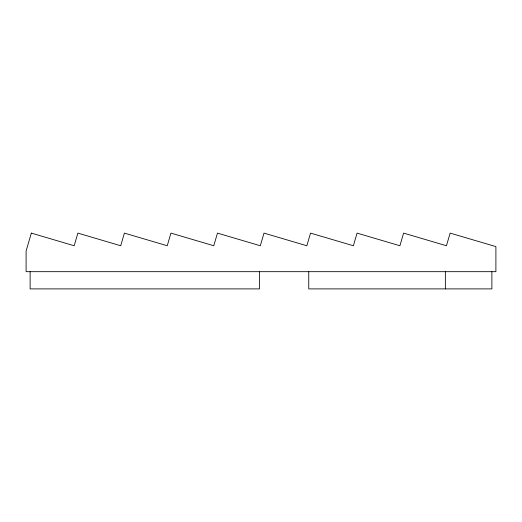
<?xml version="1.0" encoding="UTF-8"?>
<svg xmlns="http://www.w3.org/2000/svg" width="522" height="522" viewBox="0 0 522 522"><rect width="100%" height="100%" fill="white"/><g stroke="black" fill="none" stroke-linecap="round" stroke-linejoin="round"><path stroke-width="0.78" d="M491.881 271.681L491.881 288.894L308.75 288.894L308.75 271.681M445.364 271.681L445.364 288.894M259.499 271.681L259.499 288.894L30.119 288.894L30.119 271.681M31.34 233.106L26.1 251.03L26.1 271.681L495.9 271.681L495.9 246.612L450.14 233.106L446.447 245.751L403.604 233.106L399.911 245.751L357.074 233.106L353.374 245.751L310.538 233.106L306.845 245.751L264.008 233.106L260.308 245.751L217.472 233.106L213.779 245.751L170.935 233.106L167.242 245.751L124.406 233.106L120.712 245.751L77.869 233.106L74.176 245.751L31.34 233.106"/></g></svg>
